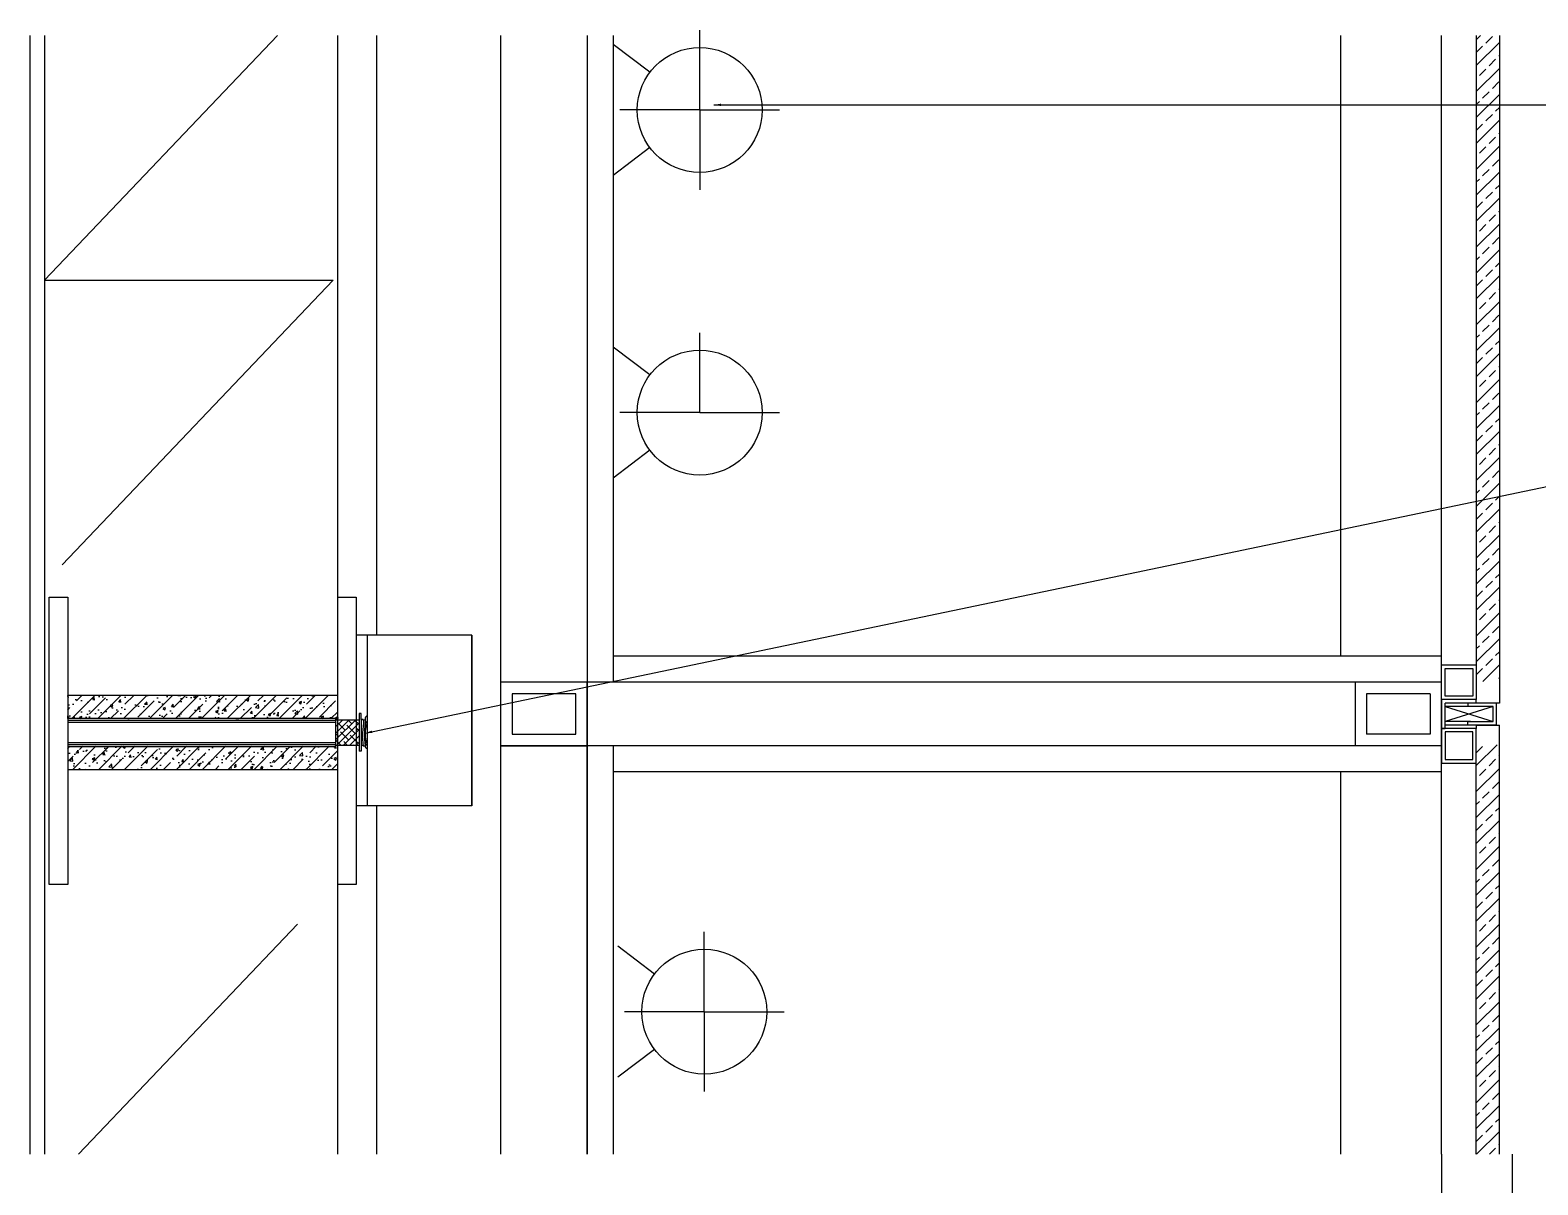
# Model space of a CAD drawing. Header units: metres. Extents: x 179535 to 180682, y 160703 to 163092.
# Drawn here: x 179536 to 180059, y 161231 to 161631 of the extents above; entities that cross this region are included whole.
import ezdxf

# ---------------------------------------------------------------- set-up
doc = ezdxf.new("R2010")
doc.units = ezdxf.units.M
for name, color, linetype in [('00', 251, 'Continuous'), ('0节点3', 3, 'Continuous'), ('0节点4', 1, 'Continuous'), ('0节点填充', 251, 'Continuous'), ('10', 8, 'Continuous'), ('18', 4, 'Continuous'), ('7', 7, 'Continuous'), ('家具外线', 1, 'Continuous'), ('看线-15', 8, 'Continuous')]:
    doc.layers.add(name, color=color, linetype=linetype)
doc.dimstyles.get("Standard").update_dxf_attribs({"dimtxt": 2.5, "dimasz": 2.5, "dimexe": 1.25, "dimexo": 0.625, "dimtad": 1, "dimcen": 2.5, "dimazin": 3, "dimtfac": 1, "dimtmove": 0, "dimatfit": 3})

msp = doc.modelspace()

# ---------------------------------------------------------------- hatches: boundary and pattern name
at = {"layer": '00'}
h = msp.add_hatch(dxfattribs=at)
h.set_pattern_fill('AR-CONC', scale=0.05)
h.paths.add_polyline_path([(179549.35, 161400.69), (179549.35, 161392.69), (179642.3, 161392.69), (179642.3, 161392.19), (179642.96, 161392.19), (179642.96, 161400.69)])
h = msp.add_hatch(dxfattribs=at)
h.set_pattern_fill('ANSI35')
h.paths.add_polyline_path([(179642.96, 161400.69), (179549.35, 161400.69), (179549.35, 161392.69), (179642.3, 161392.69), (179642.3, 161392.19), (179642.96, 161392.19)])
h = msp.add_hatch(dxfattribs=at)
h.set_pattern_fill('AR-CONC', scale=0.05)
h.paths.add_polyline_path([(179549.35, 161375.08), (179549.35, 161383.08), (179642.3, 161383.08), (179642.3, 161383.58), (179642.96, 161383.58), (179642.96, 161375.08)])
h = msp.add_hatch(dxfattribs=at)
h.set_pattern_fill('ANSI35')
h.paths.add_polyline_path([(179642.96, 161375.08), (179549.35, 161375.08), (179549.35, 161383.08), (179642.3, 161383.08), (179642.3, 161383.58), (179642.96, 161383.58)])
at = {"layer": '0节点填充'}
h = msp.add_hatch(dxfattribs=at)
h.set_pattern_fill('ANSI33')
h.paths.add_polyline_path([(180045.35, 161405.56), (180037.35, 161405.56), (180037.35, 161629.25), (180045.35, 161629.25)])
h = msp.add_hatch(dxfattribs=at)
h.set_pattern_fill('ANSI33')
h.paths.add_polyline_path([(180045.35, 161241.76), (180037.35, 161241.76), (180037.35, 161383.56), (180045.35, 161383.56)])
at = {"layer": '看线-15'}
h = msp.add_hatch(dxfattribs=at)
h.set_pattern_fill('ANSI38', scale=0.5)
h.paths.add_polyline_path([(179650.3, 161392.19), (179642.3, 161392.19), (179642.3, 161383.39), (179650.3, 161383.39)])

# ---------------------------------------------------------------- linework, layer by layer
at = {"layer": '00'}
for p, q in [((179990.35, 161629.24, -6.8), (179990.35, 161414.26, -6.39)), ((179689.35, 161362.42, -5.67), (179689.35, 161421.58, -5.67)), ((180043.16, 161396.86, -6.53), (180026.55, 161391.66, -6.53)), ((180043.16, 161396.86, -6.53), (180026.56, 161396.86, -6.53)), ((180026.56, 161396.86, -6.53), (180043.16, 161391.66, -6.53)), ((180035.38, 161391.66, -6.53), (180026.55, 161391.66, -6.53)), ((179990.35, 161374.26, -6.31), (179990.35, 161241.76, -6.06)), ((180025.34, 161241.76, -6.76), (180025.34, 161198.72, -6.76)), ((180049.74, 161241.76, -5.67), (180049.74, 161208.19, -5.67))]:
    msp.add_line(p, q, dxfattribs=at)
msp.add_lwpolyline([(179729.35, 161241.76), (179729.35, 161383.26)], dxfattribs=at)
at = {"layer": '0节点3'}
for p, q in [((179729.35, 161629.24, -5.67), (179729.35, 161241.76, -5.67)), ((179738.34, 161629.24, -5.87), (179738.34, 161405.26, -5.87)), ((180037.35, 161629.25, -6.53), (180037.35, 161403.76, -6.53)), ((180045.35, 161629.25, -6.53), (180045.35, 161398.06, -6.53)), ((179649.35, 161421.58, -5.67), (179649.35, 161362.42, -5.67)), ((179689.35, 161421.58, -5.67), (179649.35, 161421.58, -5.67)), ((179653.06, 161421.58, -5.67), (179653.06, 161362.42, -5.67)), ((179689.35, 161421.58, -5.67), (179689.35, 161362.42, -5.67)), ((179689.35, 161421.58, -5.67), (179689.35, 161362.42, -5.67)), ((179689.35, 161421.58, -5.67), (179689.35, 161362.42, -5.67)), ((180025.34, 161414.26, -7.12), (179738.34, 161414.26, -5.87)), ((180025.34, 161405.26, -7.12), (179699.35, 161405.26, -5.67)), ((179995.34, 161405.26, -6.38), (179995.35, 161383.26, -6.57)), ((180021.34, 161401.26, -6.43), (179999.34, 161401.26, -6.44)), ((179999.35, 161401.26, -6.49), (179999.35, 161387.26, -6.57)), ((180021.34, 161401.26, -6.49), (180021.34, 161387.26, -6.57)), ((180045.35, 161398.06, -6.53), (180037.35, 161398.06, -6.53)), ((180037.35, 161390.46, -6.53), (180045.35, 161390.46, -6.53)), ((180045.35, 161241.76, -6.53), (180045.35, 161390.46, -6.53)), ((180021.34, 161387.26, -6.57), (179999.35, 161387.26, -6.57)), ((180037.35, 161241.76, -6.53), (180037.35, 161385.62, -6.53)), ((180025.34, 161383.26, -7.33), (179699.35, 161383.26, -5.67)), ((179738.35, 161383.26, -5.87), (179738.35, 161241.76, -5.8)), ((180025.34, 161374.26, -7.33), (179738.35, 161374.27, -5.86)), ((179689.35, 161362.42, -5.67), (179649.35, 161362.42, -5.67))]:
    msp.add_line(p, q, dxfattribs=at)
for points in [[(179549.35, 161434.77), (179549.35, 161335.26), (179542.96, 161335.26), (179542.96, 161434.77)], [(179649.35, 161434.77), (179649.35, 161335.26), (179642.96, 161335.26), (179642.96, 161434.77)], [(179699.35, 161383.26), (179729.35, 161383.26), (179729.35, 161405.26), (179699.35, 161405.26)], [(179703.35, 161387.26), (179725.35, 161387.26), (179725.35, 161401.26), (179703.35, 161401.26)]]:
    msp.add_lwpolyline(points, close=True, dxfattribs=at)
at = {"layer": '0节点4'}
for p, q in [((179541.38, 161241.76, -5.67), (179541.38, 161629.24, -5.67)), ((179656.35, 161629.24, -5.67), (179656.35, 161421.58, -5.67)), ((179699.35, 161629.24, -5.67), (179699.35, 161241.76, -5.67)), ((179642.96, 161400.69, -5.67), (179549.35, 161400.69, -5.67)), ((179642.96, 161374.89, -5.67), (179549.35, 161374.89, -5.67)), ((179656.35, 161362.42, -5.67), (179656.35, 161241.76, -5.67))]:
    msp.add_line(p, q, dxfattribs=at)
at = {"layer": '10'}
for p, q in [((179541.35, 161544.49, -5.67), (179622.06, 161629.24, -5.67)), ((179541.35, 161544.49, -5.67), (179641.35, 161544.49, -5.67)), ((179547.49, 161445.92, -5.67), (179641.35, 161544.49, -5.67)), ((179553.09, 161241.76, -5.67), (179629.01, 161321.49, -5.67))]:
    msp.add_line(p, q, dxfattribs=at)
at = {"layer": '18'}
for p, q in [((179536.35, 161241.76, -5.67), (179536.35, 161629.24, -5.67)), ((179642.96, 161241.76, -5.67), (179642.96, 161629.24, -5.67))]:
    msp.add_line(p, q, dxfattribs=at)
at = {"layer": '家具外线'}
for p, q in [((179768.32, 161603.49, -3.58), (179768.32, 161631.13, -3.58)), ((179751.05, 161616.55, -3.58), (179738.35, 161626.15, -3.58)), ((180025.34, 161374.26, -7.33), (180025.35, 161629.24, -5.67)), ((179768.32, 161603.49, -3.58), (179740.68, 161603.49, -3.58)), ((179768.32, 161603.49, -3.58), (179768.32, 161575.85, -3.58)), ((179768.32, 161603.49, -3.58), (179795.96, 161603.49, -3.58)), ((179751.05, 161590.44, -3.58), (179738.35, 161580.84, -3.58)), ((179768.32, 161498.67, -3.58), (179768.32, 161526.31, -3.58)), ((179751.05, 161511.72, -3.58), (179738.35, 161521.32, -3.58)), ((179729.32, 161498.66, -5.67), (179729.32, 161471.02, -5.67)), ((179768.32, 161498.67, -3.58), (179740.68, 161498.67, -3.58)), ((179768.32, 161498.67, -3.58), (179795.96, 161498.67, -3.58)), ((179751.05, 161485.62, -3.58), (179738.35, 161476.01, -3.58)), ((180025.35, 161399.26, -6.53), (180025.35, 161411.26, -6.53)), ((180025.35, 161411.26, -6.53), (180037.35, 161411.26, -6.53)), ((180037.35, 161411.26, -6.53), (180037.35, 161399.26, -6.53)), ((180026.55, 161410.06, -6.53), (180036.15, 161410.06, -6.53)), ((180026.55, 161400.46, -6.53), (180026.55, 161410.06, -6.53)), ((180036.15, 161410.06, -6.53), (180036.15, 161400.46, -6.53)), ((180036.15, 161400.46, -6.53), (180026.55, 161400.46, -6.53)), ((180037.35, 161399.26, -6.53), (180025.35, 161399.26, -6.53)), ((180025.35, 161399.26, -6.53), (180025.35, 161389.26, -6.53)), ((180037.35, 161398.06, -6.53), (180026.55, 161398.06, -6.53)), ((180026.55, 161389.26, -6.53), (180026.55, 161398.06, -6.53)), ((180037.35, 161398.06, -6.53), (180037.35, 161399.26, -6.53)), ((180037.35, 161390.46, -6.53), (180026.55, 161390.46, -6.53)), ((180037.35, 161390.46, -6.53), (180037.35, 161389.26, -6.53)), ((180025.35, 161389.26, -6.53), (180026.55, 161389.26, -6.53)), ((180037.35, 161389.26, -6.53), (180025.35, 161389.26, -6.53)), ((180025.35, 161389.26, -6.53), (180025.35, 161377.26, -6.53)), ((180026.55, 161388.06, -6.53), (180026.55, 161378.46, -6.53)), ((180036.15, 161388.06, -6.53), (180026.55, 161388.06, -6.53)), ((180036.15, 161378.46, -6.53), (180036.15, 161388.06, -6.53)), ((180037.35, 161377.26, -6.53), (180037.35, 161389.26, -6.53)), ((180025.34, 161241.76, -6.76), (180025.34, 161374.26, -7.33)), ((180025.35, 161377.26, -6.53), (180037.35, 161377.26, -6.53)), ((180026.55, 161378.46, -6.53), (180036.15, 161378.46, -6.53)), ((179769.9, 161291.16, -5.43), (179769.9, 161318.8, -5.43)), ((179752.63, 161304.21, -5.43), (179739.93, 161313.81, -5.43)), ((179769.9, 161291.16, -5.43), (179742.25, 161291.16, -5.43)), ((179769.9, 161291.16, -5.43), (179769.9, 161263.51, -5.43)), ((179769.9, 161291.16, -5.43), (179797.54, 161291.16, -5.43)), ((179752.63, 161278.1, -5.43), (179739.93, 161268.5, -5.43))]:
    msp.add_line(p, q, dxfattribs=at)
for points in [[(180044.35, 161390.46), (180044.35, 161398.06), (180034.38, 161398.06), (180034.38, 161396.86)], [(180044.35, 161390.46), (180034.38, 161390.46), (180034.38, 161391.66), (180043.16, 161391.66), (180043.16, 161396.86), (180034.38, 161396.86)]]:
    msp.add_lwpolyline(points, dxfattribs=at)
for centre in [(179768.32, 161603.49, -3.58), (179768.32, 161498.67, -3.58), (179769.9, 161291.16, -5.43)]:
    msp.add_circle(centre, 21.64, dxfattribs=at)
at = {"layer": '看线-15'}
for p, q in [((179642.3, 161392.69, -5.67), (179549.35, 161392.69, -5.67)), ((179642.3, 161391.99, -5.67), (179549.35, 161391.99, -5.67)), ((179642.3, 161391.29, -5.67), (179549.35, 161391.29, -5.67)), ((179642.3, 161382.89, -5.67), (179642.3, 161392.69, -5.67)), ((179642.3, 161383.39, -5.67), (179642.3, 161392.19, -5.67)), ((179650.3, 161392.19, -5.67), (179642.3, 161392.19, -5.67)), ((179650.3, 161394.41, -5.67), (179650.3, 161381.36, -5.67)), ((179651, 161394.41, -5.67), (179650.3, 161394.41, -5.67)), ((179651, 161392.38, -5.67), (179651, 161394.41, -5.67)), ((179651, 161392.38, -5.67), (179651, 161383.39, -5.67)), ((179651.7, 161392.38, -5.67), (179651, 161392.38, -5.67)), ((179651.7, 161392.38, -5.67), (179651, 161392.38, -5.67)), ((179652.4, 161392.19, -5.67), (179651.71, 161392.19, -5.67)), ((179652.4, 161392.38, -5.67), (179652.4, 161382.88, -5.67)), ((179652.4, 161392.38, -5.67), (179652.4, 161391.04, -5.67)), ((179652.4, 161391.04, -5.67), (179652.4, 161383.43, -5.67)), ((179642.3, 161384.29, -5.67), (179549.35, 161384.29, -5.67)), ((179642.3, 161383.59, -5.67), (179549.35, 161383.59, -5.67)), ((179642.3, 161382.89, -5.67), (179549.35, 161382.89, -5.67)), ((179650.3, 161383.39, -5.67), (179642.3, 161383.39, -5.67)), ((179651, 161381.36, -5.67), (179650.3, 161381.36, -5.67)), ((179651, 161383.39, -5.67), (179651, 161381.36, -5.67)), ((179651.7, 161383.39, -5.67), (179651, 161383.39, -5.67)), ((179652.4, 161383.16, -5.67), (179651.7, 161383.16, -5.67)), ((179652.4, 161383.43, -5.67), (179652.4, 161382.88, -5.67))]:
    msp.add_line(p, q, dxfattribs=at)
for centre, radius, start, end in [((180110.79, 161422.62, -5.67), 460.78, 183.76, 184.91), ((180111.49, 161422.6, -5.67), 460.78, 183.76, 184.91), ((179662.39, 161387.36, -5.67), 10, 158.42, 201.58), ((179654.04, 161392.38, -5.67), 1.64, 124.91, 235.09), ((179653.07, 161383.01, -5.67), 0.68, 87.07, 272.93)]:
    msp.add_arc(centre, radius, start, end, dxfattribs=at)

# ---------------------------------------------------------------- leaders
at = {"layer": '7'}
for points in [[(179773.18, 161605.26, -5.67), (180379.95, 161605.26, -5.67)], [(179652.4, 161387.63, -5.67), (180098.05, 161480.63, -5.67), (180380.6, 161480.63, -5.67)]]:
    msp.add_leader(points, dimstyle='Standard', dxfattribs=at)

doc.saveas('drawing.dxf')
